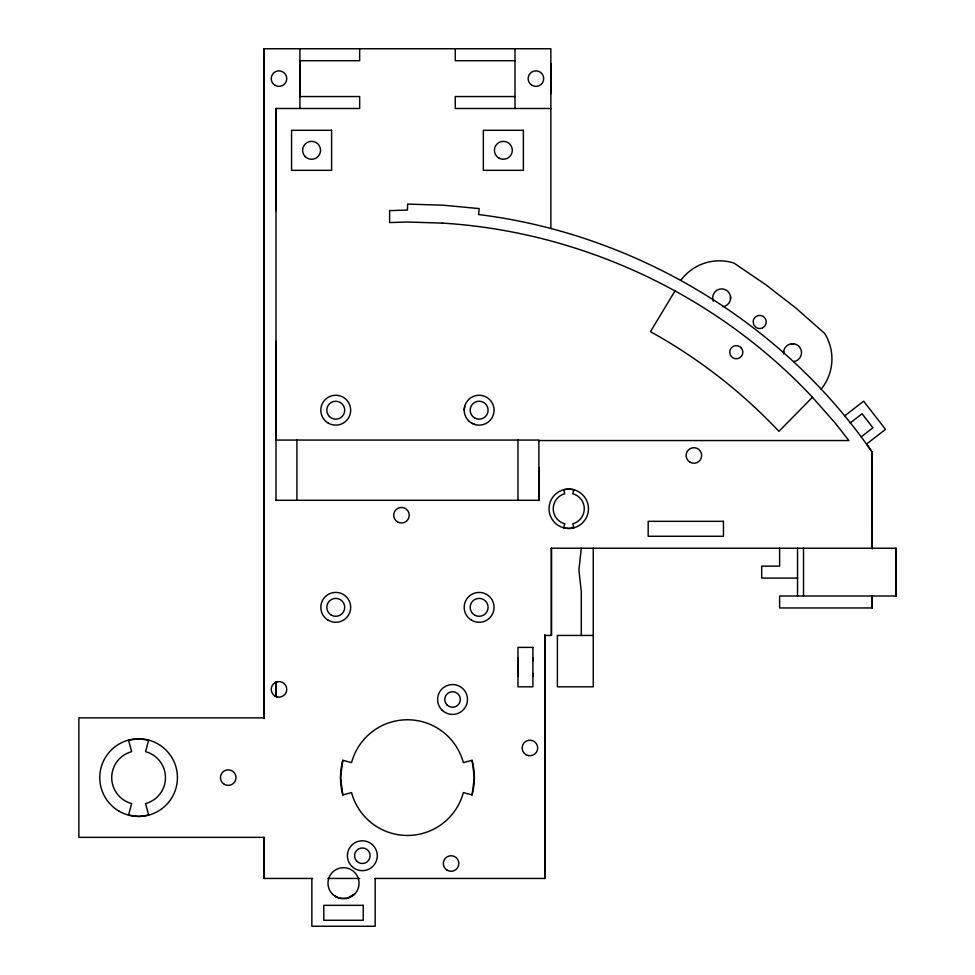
<?xml version="1.0" encoding="UTF-8"?>
<svg xmlns="http://www.w3.org/2000/svg" width="975" height="975" viewBox="0 0 975 975"><rect width="100%" height="100%" fill="white"/><g stroke="black" fill="none" stroke-linecap="round" stroke-linejoin="round"><path stroke-width="1.46" d="M312.634 878.451L264.067 878.451L264.067 837.354M264.067 718.599L264.067 48.75L550.851 48.75L550.851 228.54M276.01 696.467L276.01 682.268M276.01 341.299L276.01 440.066L538.883 440.066L538.883 500.675M276.01 210.612L276.01 108.493L359.653 108.493L359.653 96.549L299.91 96.549L299.91 60.694L359.653 60.694L359.653 48.75M299.91 108.493L299.91 48.75M515.007 108.493L515.007 48.75M517.969 676.065L517.969 658.137M532.911 676.065L532.911 673.445M532.911 660.77L532.911 658.137M538.883 467.549L538.883 500.285L276.01 500.285M374.863 878.451L544.854 878.451L544.854 634.713M551.423 635.444L551.423 548.218L551.423 635.444L544.854 635.444L544.854 878.451M797.538 596.005L797.538 548.218M803.51 596.005L803.51 548.218M550.924 548.218L896.147 548.218L896.147 596.005L779.622 596.005L779.61 607.961L872.247 607.961L872.247 596.005M730.531 299.057L730.543 296.717M783.681 351.463L783.668 353.803A8.958 8.958 0 0 1 791.42 343.773L793.76 343.785M872.138 508.718L872.186 452.205C782.303 322.091 635.42 233.951 478.579 214.537L479.139 208.589L443.272 205.201L407.635 204.092L407.44 210.064L389.622 210.612L389.622 222.568L407.44 222.007L442.699 223.141M581.295 548.218L578.906 570.022L581.295 591.825L581.295 635.444M342.81 760.293L340.531 777.611L342.81 794.93L351.548 792.59A57.878 57.878 0 0 0 463.344 792.59L472.071 794.93L474.362 777.611L472.071 760.293L463.344 762.633A57.878 57.878 0 0 0 351.548 762.633L342.81 760.293A66.909 66.909 0 0 0 342.81 794.93M464.197 410.195L464.709 406.331M675.114 290.733L650.459 331.683C698.124 358.008 741.585 391.718 778.928 431.34L812.467 397.276C716.918 295.169 581.904 231.636 442.333 223.104M844.752 415.837L863.643 401.188L885.495 429.366L866.604 444.015L872.223 452.205L872.308 458.603M850.249 422.918L862.046 413.766L872.918 427.781L861.12 436.934M347.539 898.243L354.498 894.221L347.539 898.243L339.495 898.243L334.559 895.769L335.753 896.683M276.985 696.869L275.108 696.101A7.763 7.763 0 0 1 275.108 682.646L276.985 681.866M515.007 60.694L455.264 60.694L455.264 48.75M515.007 96.549L455.264 96.549L455.264 108.493L550.851 108.493M538.883 440.542L848.908 440.542L835.538 423.455L812.467 397.276M797.538 578.09L761.694 578.09L761.694 566.134L779.622 566.134L779.622 548.218M593.251 635.444L557.395 635.444L557.395 686.814L593.251 686.814L593.251 548.218M327.807 878.451L359.678 878.451M471.668 423.126L475.276 424.625M872.235 548.986L872.211 452.205L872.247 548.218M872.247 595.859L872.247 607.961M896.135 548.218L896.135 596.005M550.851 63.692L550.851 93.563M517.969 440.066L517.969 500.467M375.18 878.451L375.18 926.25L311.854 926.25L311.854 878.451M296.924 440.066L296.924 500.467M276.01 108.493L276.01 500.467M276.01 682.439L276.01 696.126M264.067 48.75L264.067 717.868L78.853 717.868L78.853 837.354L264.067 837.354L264.067 878.451M821.182 389.098A47.946 47.946 0 0 0 824.606 333.377L795.892 308.063L765.643 284.603L733.98 263.079A47.946 47.946 0 0 0 680.867 280.264M275.108 696.101A7.763 7.763 0 0 0 286.76 689.374A7.763 7.763 0 0 0 275.108 682.646M472.071 760.293A66.909 66.909 0 0 1 472.071 794.93M713.359 301.263A8.958 8.958 0 0 1 718.989 289.307A8.958 8.958 0 0 1 730.409 295.949A8.958 8.958 0 0 1 722.792 306.747M791.42 343.773A8.958 8.958 0 0 1 801.45 351.524A8.958 8.958 0 0 1 793.699 361.554M131.637 803.583L128.554 815.124L138.596 816.453L148.651 815.124L145.555 803.583A26.886 26.886 0 0 0 145.555 751.652L148.651 740.11L138.596 738.782L128.554 740.11L131.637 751.652A26.886 26.886 0 0 0 131.637 803.583M564.732 523.77L563.648 527.816L568.754 528.487L573.848 527.816L572.776 523.77A15.539 15.539 0 0 0 572.776 493.764L573.848 489.73L568.754 489.06L563.648 489.73A19.719 19.719 0 0 0 554.812 522.71A19.719 19.719 0 0 0 587.791 513.874A19.719 19.719 0 0 0 563.648 489.73L564.732 493.764A15.539 15.539 0 0 0 564.732 523.77M762.535 327.868L760.914 328.404A6.569 6.569 0 0 1 755.978 327.393L753.748 324.821L753.114 321.482A6.569 6.569 0 0 1 763.352 316.509A6.569 6.569 0 0 1 762.535 327.868M331.597 130.297L291.562 130.297L291.562 170.332L331.597 170.332L331.597 130.297M523.368 130.297L483.344 130.297L483.344 170.332L523.368 170.332L523.368 130.297M723.462 521.332L648.18 521.332L648.18 536.262L723.462 536.262L723.462 521.332M532.911 647.388L517.969 647.388L517.969 686.814L532.911 686.814L532.911 647.388M363.236 905.336L323.81 905.336L323.81 920.278L363.236 920.278L363.236 905.336M740.927 347.563L739.562 346.515A6.569 6.569 0 0 0 731.628 356.85L732.993 357.898A6.569 6.569 0 0 0 740.927 347.563M331.268 615.103A8.958 8.958 0 0 0 344.711 607.352A8.958 8.958 0 0 0 331.268 599.588A8.958 8.958 0 0 0 331.268 615.103M474.654 615.103A8.958 8.958 0 0 0 488.097 607.352A8.958 8.958 0 0 0 474.654 599.588A8.958 8.958 0 0 0 474.654 615.103M474.654 417.958A8.958 8.958 0 0 0 488.097 410.195A8.958 8.958 0 0 0 474.654 402.431A8.958 8.958 0 0 0 474.654 417.958M329.416 416.532A8.958 8.958 0 0 0 344.407 412.51A8.958 8.958 0 0 0 333.438 401.542A8.958 8.958 0 0 0 329.416 416.532M468.573 420.761A14.93 14.93 0 0 0 493.557 414.058A14.93 14.93 0 0 0 475.276 395.765A14.93 14.93 0 0 0 468.573 420.761M328.283 423.126A14.93 14.93 0 0 0 350.683 410.195A14.93 14.93 0 0 0 328.283 397.264A14.93 14.93 0 0 0 328.283 423.126M471.668 620.283A14.93 14.93 0 0 0 494.069 607.352A14.93 14.93 0 0 0 471.668 594.409A14.93 14.93 0 0 0 471.668 620.283M328.283 620.283A14.93 14.93 0 0 0 350.683 607.352A14.93 14.93 0 0 0 328.283 594.409A14.93 14.93 0 0 0 328.283 620.283M532.033 85.349A7.763 7.763 0 0 0 543.684 78.622A7.763 7.763 0 0 0 532.033 71.894A7.763 7.763 0 0 0 532.033 85.349M275.108 85.349A7.763 7.763 0 0 0 286.76 78.622A7.763 7.763 0 0 0 275.108 71.894A7.763 7.763 0 0 0 275.108 85.349M397.581 521.942A7.763 7.763 0 0 0 409.232 515.214A7.763 7.763 0 0 0 397.581 508.487A7.763 7.763 0 0 0 397.581 521.942M447.208 870.248A7.763 7.763 0 0 0 458.859 863.521A7.763 7.763 0 0 0 447.208 856.793A7.763 7.763 0 0 0 447.208 870.248M526.037 754.699A7.763 7.763 0 0 0 537.688 747.971A7.763 7.763 0 0 0 526.037 741.244A7.763 7.763 0 0 0 526.037 754.699M690.007 462.199A7.763 7.763 0 0 0 701.659 455.471A7.763 7.763 0 0 0 690.007 448.744A7.763 7.763 0 0 0 690.007 462.199M498.871 158.072A8.958 8.958 0 0 0 512.314 150.308A8.958 8.958 0 0 0 498.871 142.557A8.958 8.958 0 0 0 498.871 158.072M305.248 156.646A8.958 8.958 0 0 0 320.239 152.636A8.958 8.958 0 0 0 309.258 141.655A8.958 8.958 0 0 0 305.248 156.646M351.78 866.3A14.93 14.93 0 0 0 376.764 859.609A14.93 14.93 0 0 0 358.471 841.315A14.93 14.93 0 0 0 351.78 866.3M441.992 710.056A14.93 14.93 0 0 0 466.976 703.353A14.93 14.93 0 0 0 448.683 685.059A14.93 14.93 0 0 0 441.992 710.056M356.85 861.23A7.763 7.763 0 0 0 369.842 857.756A7.763 7.763 0 0 0 360.323 848.238A7.763 7.763 0 0 0 356.85 861.23M447.062 704.986A7.763 7.763 0 0 0 460.054 701.5A7.763 7.763 0 0 0 450.535 691.982A7.763 7.763 0 0 0 447.062 704.986M332.536 894.221A15.539 15.539 0 0 0 358.52 887.25A15.539 15.539 0 0 0 339.495 868.225A15.539 15.539 0 0 0 332.536 894.221M119.182 811.249A38.829 38.829 0 0 0 177.438 777.611A38.829 38.829 0 0 0 119.182 743.986A38.829 38.829 0 0 0 119.182 811.249M224.335 784.339A7.763 7.763 0 0 0 235.987 777.611A7.763 7.763 0 0 0 224.335 770.884A7.763 7.763 0 0 0 224.335 784.339"/></g></svg>
